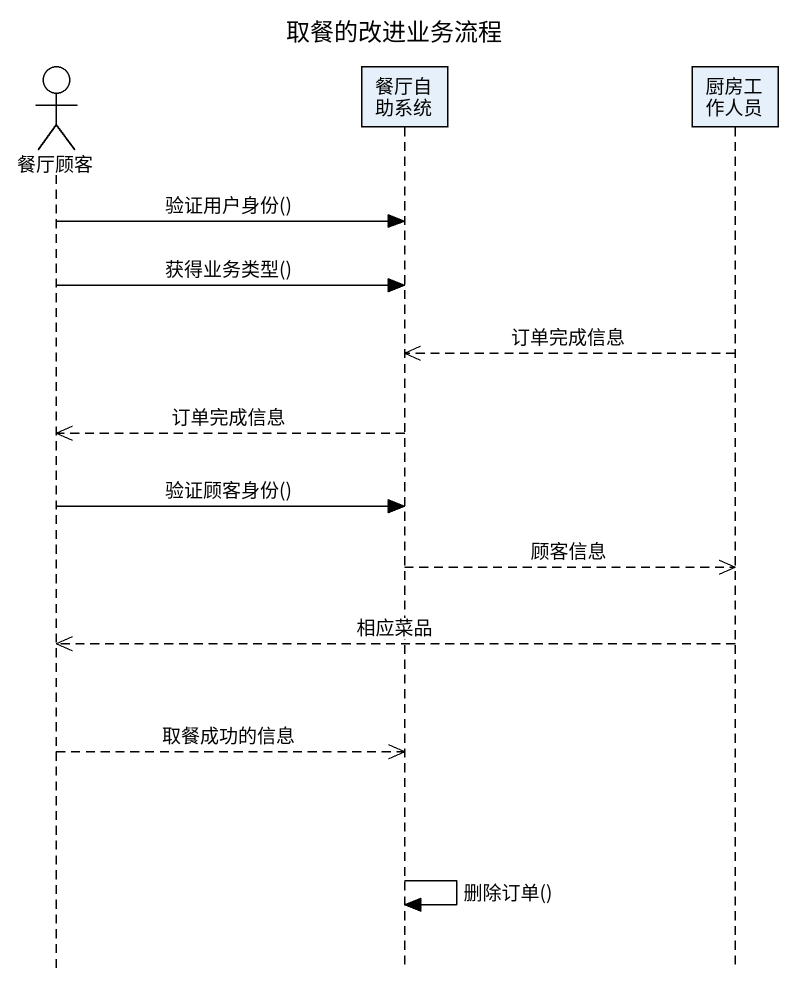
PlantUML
@startuml
title 取餐的改进业务流程
hide footbox
actor 餐厅顾客
participant 餐厅自助系统
participant 厨房工作人员

餐厅顾客 -> 餐厅自助系统 : 验证用户身份()
餐厅顾客 -> 餐厅自助系统 : 获得业务类型()
厨房工作人员 -->> 餐厅自助系统 : 订单完成信息
餐厅自助系统 -->> 餐厅顾客 : 订单完成信息
餐厅顾客 -> 餐厅自助系统 : 验证顾客身份()
餐厅自助系统 -->> 厨房工作人员 : 顾客信息
厨房工作人员 -->> 餐厅顾客 : 相应菜品
餐厅顾客 -->> 餐厅自助系统 : 取餐成功的信息
餐厅自助系统 -> 餐厅自助系统 : 删除订单()
@enduml
